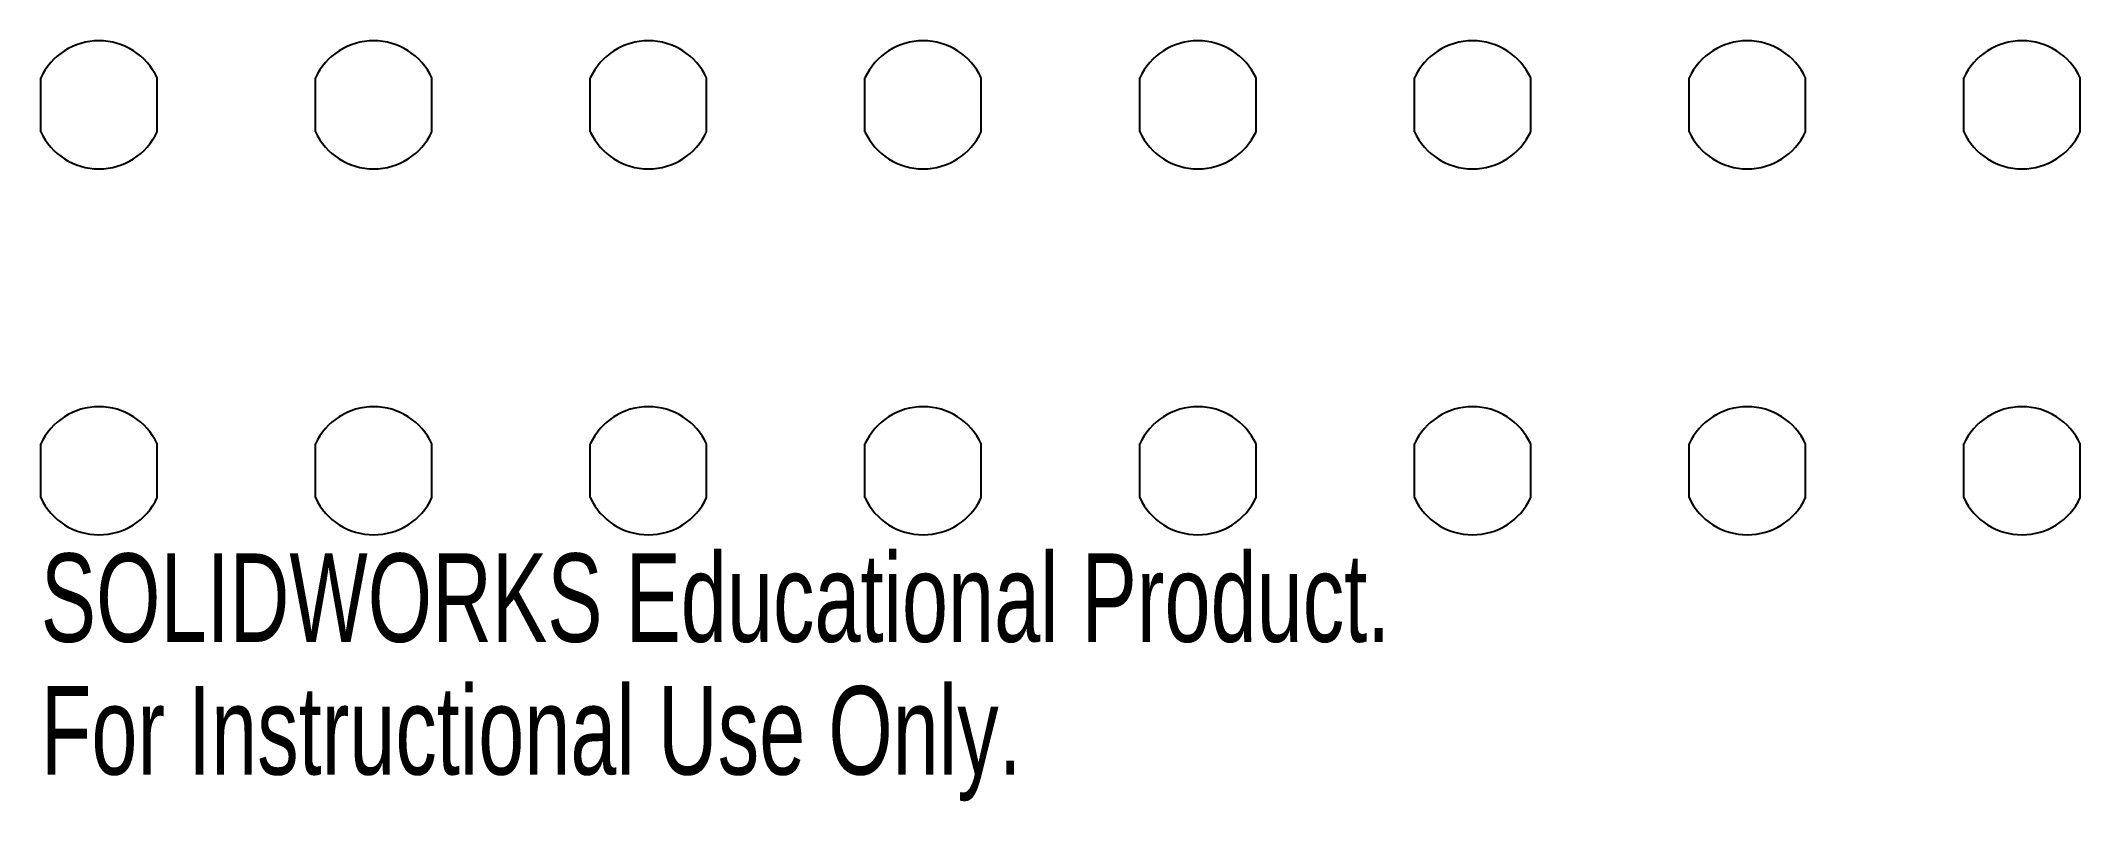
# Model space of a CAD drawing. Header units: inches. Extents: x 0.09 to 4.47, y -1.84 to -0.2.
import ezdxf

# ---------------------------------------------------------------- set-up
doc = ezdxf.new("R2010")
doc.units = ezdxf.units.IN
doc.header["$MEASUREMENT"] = 0
doc.styles.add('SLDTEXTSTYLE0', font='TXT', dxfattribs={"width": 0.7})

msp = doc.modelspace()

# ---------------------------------------------------------------- linework, layer by layer
at = {"color": 7, "linetype": 'Continuous', "lineweight": 25}
for p, q in [((0.0859, -0.4001), (0.0859, -0.2843)), ((0.336, -0.4001), (0.336, -0.2843)), ((0.6765, -0.4001), (0.6765, -0.2843)), ((0.9266, -0.4001), (0.9266, -0.2843)), ((1.267, -0.4001), (1.267, -0.2843)), ((1.5171, -0.4001), (1.5171, -0.2843)), ((1.8576, -0.4001), (1.8576, -0.2843)), ((2.1077, -0.4001), (2.1077, -0.2843)), ((2.4481, -0.4001), (2.4481, -0.2843)), ((2.6982, -0.4001), (2.6982, -0.2843)), ((3.0387, -0.4001), (3.0387, -0.2843)), ((3.2888, -0.4001), (3.2888, -0.2843)), ((3.6292, -0.4001), (3.6292, -0.2843)), ((3.8793, -0.4001), (3.8793, -0.2843)), ((4.2198, -0.4001), (4.2198, -0.2843)), ((4.4699, -0.4001), (4.4699, -0.2843)), ((0.0859, -1.1875), (0.0859, -1.0717)), ((0.336, -1.1875), (0.336, -1.0717)), ((0.6765, -1.1875), (0.6765, -1.0717)), ((0.9266, -1.1875), (0.9266, -1.0717)), ((1.267, -1.1875), (1.267, -1.0717)), ((1.5171, -1.1875), (1.5171, -1.0717)), ((1.8576, -1.1875), (1.8576, -1.0717)), ((2.1077, -1.1875), (2.1077, -1.0717)), ((2.4481, -1.1875), (2.4481, -1.0717)), ((2.6982, -1.1875), (2.6982, -1.0717)), ((3.0387, -1.1875), (3.0387, -1.0717)), ((3.2888, -1.1875), (3.2888, -1.0717)), ((3.6292, -1.1875), (3.6292, -1.0717)), ((3.8793, -1.1875), (3.8793, -1.0717)), ((4.2198, -1.1875), (4.2198, -1.0717)), ((4.4699, -1.1875), (4.4699, -1.0717))]:
    msp.add_line(p, q, dxfattribs=at)
for centre, start, end in [((0.211, -0.3422), 24.8346, 155.1654), ((0.8015, -0.3422), 24.8346, 155.1654), ((1.3921, -0.3422), 24.8346, 155.1654), ((1.9826, -0.3422), 24.8346, 155.1654), ((2.5732, -0.3422), 24.8346, 155.1654), ((3.1637, -0.3422), 24.8346, 155.1654), ((3.7543, -0.3422), 24.8346, 155.1654), ((4.3448, -0.3422), 24.8346, 155.1654), ((0.211, -0.3422), 204.8346, 335.1654), ((0.8015, -0.3422), 204.8346, 335.1654), ((1.3921, -0.3422), 204.8346, 335.1654), ((1.9826, -0.3422), 204.8346, 335.1654), ((2.5732, -0.3422), 204.8346, 335.1654), ((3.1637, -0.3422), 204.8346, 335.1654), ((3.7543, -0.3422), 204.8346, 335.1654), ((4.3448, -0.3422), 204.8346, 335.1654), ((0.211, -1.1296), 24.8346, 155.1654), ((0.8015, -1.1296), 24.8346, 155.1654), ((1.3921, -1.1296), 24.8346, 155.1654), ((1.9826, -1.1296), 24.8346, 155.1654), ((2.5732, -1.1296), 24.8346, 155.1654), ((3.1637, -1.1296), 24.8346, 155.1654), ((3.7543, -1.1296), 24.8346, 155.1654), ((4.3448, -1.1296), 24.8346, 155.1654), ((0.211, -1.1296), 204.8346, 335.1654), ((0.8015, -1.1296), 204.8346, 335.1654), ((1.3921, -1.1296), 204.8346, 335.1654), ((1.9826, -1.1296), 204.8346, 335.1654), ((2.5732, -1.1296), 204.8346, 335.1654), ((3.1637, -1.1296), 204.8346, 335.1654), ((3.7543, -1.1296), 204.8346, 335.1654), ((4.3448, -1.1296), 204.8346, 335.1654)]:
    msp.add_arc(centre, 0.1378, start, end, dxfattribs=at)

# ---------------------------------------------------------------- texts
at = {"color": 7, "linetype": 'Continuous', "char_height": 0.1903, "attachment_point": 1, "style": 'SLDTEXTSTYLE0'}
for s, insert in [('SOLIDWORKS Educational Product.', (0.0859, -1.3075)), ('For Instructional Use Only.', (0.0859, -1.593))]:
    msp.add_mtext(s, dxfattribs=dict(at, insert=insert))

doc.saveas('drawing.dxf')
